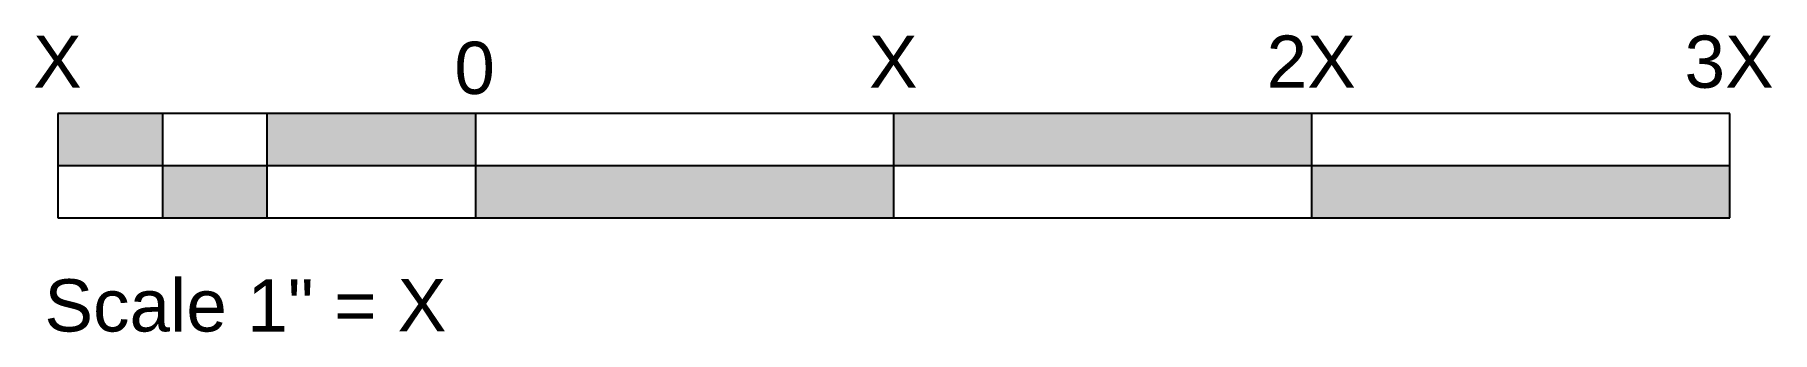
# Model space of a CAD drawing. Extents: x 41.02 to 45.18, y 0.52 to 1.23.
import ezdxf
from ezdxf.enums import TextEntityAlignment as Align

# ---------------------------------------------------------------- set-up
doc = ezdxf.new("R2010")
doc.units = 0
doc.header["$LTSCALE"] = 0.25
doc.header["$MEASUREMENT"] = 0
doc.styles.add('arial', font='arial.ttf')

msp = doc.modelspace()

# ---------------------------------------------------------------- hatches: boundary and pattern name
h = msp.add_hatch(color=256)
h.dxf.hatch_style = 1
h.paths.add_polyline_path([(41.3281, 1.0469), (41.0781, 1.0469), (41.0781, 0.9219), (41.3281, 0.9219)])
h.paths.add_polyline_path([(41.5781, 0.9219), (41.3281, 0.9219), (41.3281, 0.7969), (41.5781, 0.7969)])
h.paths.add_polyline_path([(42.0781, 1.0469), (41.5781, 1.0469), (41.5781, 0.9219), (42.0781, 0.9219)])
h.paths.add_polyline_path([(43.0781, 0.9219), (42.0781, 0.9219), (42.0781, 0.7969), (43.0781, 0.7969)])
h.paths.add_polyline_path([(44.0781, 1.0469), (43.0781, 1.0469), (43.0781, 0.9219), (44.0781, 0.9219)])
h.paths.add_polyline_path([(45.0781, 0.9219), (44.0781, 0.9219), (44.0781, 0.7969), (45.0781, 0.7969)])

# ---------------------------------------------------------------- linework, layer by layer
for p, q in [((45.0781, 1.0469), (41.0781, 1.0469)), ((41.0781, 1.0469), (41.0781, 0.7969)), ((41.3281, 1.0469), (41.3281, 0.7969)), ((41.5781, 1.0469), (41.5781, 0.7969)), ((42.0781, 0.7969), (42.0781, 1.0469)), ((43.0781, 0.7969), (43.0781, 1.0469)), ((44.0781, 0.7969), (44.0781, 1.0469)), ((45.0781, 0.7969), (45.0781, 1.0469)), ((41.0781, 0.9219), (45.0781, 0.9219)), ((41.0781, 0.7969), (45.0781, 0.7969))]:
    msp.add_line(p, q)

# ---------------------------------------------------------------- texts
at = {"style": 'arial'}
for s, p in [('0', (42.075, 1.0933)), ('Scale 1" = ', (41.4672, 0.5251))]:
    msp.add_text(s, height=0.125, dxfattribs=at).set_placement(p, align=Align.CENTER)
for tag, text, p in [('X', '1', (41.0768, 1.1081)), ('X', '1', (43.0768, 1.1081)), ('2X', '2', (44.0768, 1.1081)), ('3X', '3', (45.0768, 1.1081))]:
    msp.add_attdef(tag, text=text, height=0.125, dxfattribs=at).set_placement(p, align=Align.CENTER)
msp.add_attdef('X', (41.8909, 0.5259), "1'", height=0.125, dxfattribs=at)

doc.saveas('drawing.dxf')
